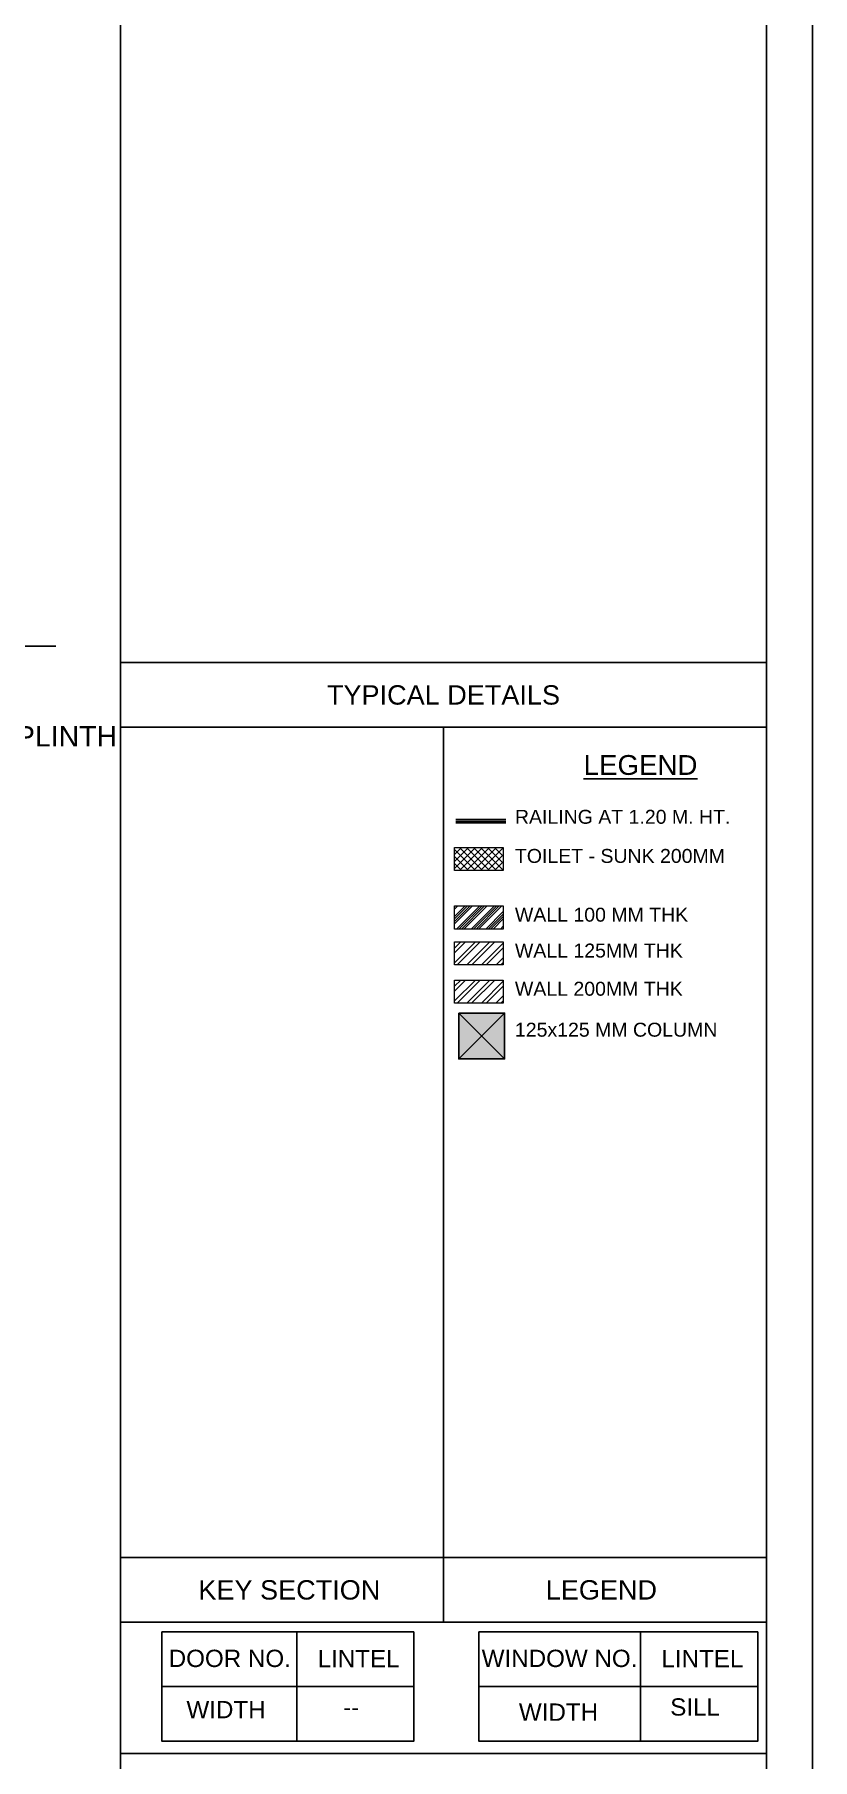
# Model space of a CAD drawing. Header units: metres. Extents: x 494 to 1845, y -666 to 1061.
# Drawn here: x 1650.89 to 1658.52, y 200.2 to 217.14 of the extents above; entities that cross this region are included whole.
import ezdxf
from ezdxf.enums import TextEntityAlignment as Align

# ---------------------------------------------------------------- set-up
doc = ezdxf.new("R2010")
doc.units = ezdxf.units.M
doc.header["$MEASUREMENT"] = 0
for name, color, linetype, lineweight in [('01 WALL', 7, 'Continuous', 25), ('_B', 253, 'Continuous', 5), ('A-Wall Hatch', 8, 'Continuous', 9), ('VDA-DW TAGS', 4, 'Continuous', 9), ('VDA-HATCH', 8, 'Continuous', 9), ('VDA-RAILING', 25, 'Continuous', 5)]:
    doc.layers.add(name, color=color, linetype=linetype, lineweight=lineweight)
doc.layers.add('SHEET', color=7, linetype='Continuous')
doc.layers.add('TEXT', color=7, linetype='Continuous')
doc.styles.add('arial', font='arial.ttf', dxfattribs={"height": 0.3})
doc.styles.add('NAME PLATE', font='arial.ttf')
doc.styles.add('RS', font='GOTHIC.TTF')
doc.styles.get("Standard").update_dxf_attribs({"font": 'arial.ttf'})
doc.dimstyles.new('SMALL', dxfattribs={"dimtxt": 0.16, "dimasz": 0.05, "dimexe": 0, "dimexo": 0, "dimgap": 0.05, "dimtad": 0, "dimdec": 1, "dimzin": 0, "dimdsep": 46, "dimtxsty": 'RS', "dimblk": 'ARCHTICK', "dimcen": 2.5, "dimclrd": 256, "dimclre": 256, "dimclrt": 5, "dimadec": 0, "dimazin": 0, "dimtfac": 1, "dimtofl": 0, "dimtmove": 0, "dimatfit": 3, "dimldrblk": 'ARCHTICK', "dimfxl": 0, "dimtolj": 1, "dimtzin": 0, "dimarcsym": 0})

# ---------------------------------------------------------------- blocks, each defined once
blk = doc.blocks.new('DO TAG')
at = {"layer": 'VDA-DW TAGS', "lineweight": -3}
for p, q in [((9684.064, 3369.861), (9684.064, 3369.128)), ((9684.849, 3369.494), (9683.16, 3369.494))]:
    blk.add_line(p, q, dxfattribs=at)
blk.add_lwpolyline([(9683.16, 3369.861), (9684.849, 3369.861), (9684.849, 3369.128), (9683.16, 3369.128)], close=True, dxfattribs=at)
at = {"layer": 'VDA-DW TAGS', "char_height": 0.116, "width": 1.15187, "attachment_point": 8, "style": 'arial'}
for s, insert in [('DOOR NO.', (9683.615, 3369.624)), ('LINTEL', (9684.479, 3369.624)), ('WIDTH', (9683.59, 3369.282)), ('--', (9684.429, 3369.298))]:
    blk.add_mtext(s, dxfattribs=dict(at, insert=insert))
blk = doc.blocks.new('WIN TAG')
at = {"layer": 'VDA-DW TAGS', "lineweight": -3}
for p, q in [((9686.372, 3369.861), (9686.372, 3369.128)), ((9687.158, 3369.494), (9685.288, 3369.494))]:
    blk.add_line(p, q, dxfattribs=at)
blk.add_lwpolyline([(9685.288, 3369.861), (9687.158, 3369.861), (9687.158, 3369.128), (9685.288, 3369.128)], close=True, dxfattribs=at)
at = {"layer": 'VDA-DW TAGS', "char_height": 0.116, "width": 1.15187, "attachment_point": 8, "style": 'arial'}
for s, insert in [('WINDOW NO.', (9685.829, 3369.624)), ('LINTEL', (9686.787, 3369.624)), ('WIDTH', (9685.822, 3369.265)), ('SILL', (9686.738, 3369.298))]:
    blk.add_mtext(s, dxfattribs=dict(at, insert=insert))
blk = doc.blocks.new('sadfsdf')
h = blk.add_hatch(color=5)
h.dxf.hatch_style = 1
h.paths.add_polyline_path([(91.47, 24.512), (91.919, 24.512), (91.919, 24.063), (91.47, 24.063)])
at = {"layer": 'A-Wall Hatch', "linetype": 'Continuous', "lineweight": 5}
h = blk.add_hatch(dxfattribs=at)
h.set_pattern_fill('ANSI32', color=256, scale=0.270354)
h.set_pattern_definition([(45, (94.73515, 24.45965), (-0.0716885, 0.0716885), []), (45, (94.78294, 24.45965), (-0.0716885, 0.0716885), [])])
h.paths.add_polyline_path([(91.428, 25.212), (91.428, 24.985), (91.907, 24.985), (91.907, 25.212)])
h = blk.add_hatch(dxfattribs=at)
h.set_pattern_fill('ANSI32', color=256, scale=0.270354)
h.set_pattern_definition([(45, (94.73515, 24.08453), (-0.0716885, 0.0716885), []), (45, (94.78294, 24.08453), (-0.0716885, 0.0716885), [])])
h.paths.add_polyline_path([(91.428, 24.837), (91.428, 24.609), (91.907, 24.609), (91.907, 24.837)])
at = {"layer": 'VDA-HATCH'}
h = blk.add_hatch(dxfattribs=at)
h.set_pattern_fill('ANSI37', color=43, scale=0.38931, angle=90)
h.set_pattern_definition([(135, (-16003.123297, 2459.97035), (-0.03441048844, -0.03441048844), []), (225, (-16003.123297, 2459.97035), (0.03441048844, -0.03441048844), [])])
h.paths.add_polyline_path([(91.428, 26.138), (91.428, 25.911), (91.907, 25.911), (91.907, 26.138)])
at = {"layer": 'VDA-HATCH', "lineweight": 0}
h = blk.add_hatch(dxfattribs=at)
h.set_pattern_fill('ANSI34', color=256, scale=0.135177, angle=360)
h.set_pattern_definition([(45, (94.73515, 24.0523), (-0.0716885, 0.0716885), []), (45, (94.75904, 24.0523), (-0.0716885, 0.0716885), []), (45, (94.78294, 24.0523), (-0.0716885, 0.0716885), []), (45, (94.80684, 24.0523), (-0.0716885, 0.0716885), [])])
h.paths.add_polyline_path([(91.428, 25.565), (91.428, 25.337), (91.907, 25.337), (91.907, 25.565)])
for p, q in [((91.47, 24.063), (91.919, 24.512)), ((91.919, 24.063), (91.47, 24.512))]:
    blk.add_line(p, q)
at = {"color": 5}
blk.add_lwpolyline([(91.47, 24.512), (91.919, 24.512), (91.919, 24.063), (91.47, 24.063)], close=True, dxfattribs=at)
at = {"layer": '01 WALL', "linetype": 'Continuous', "lineweight": 5}
for points in [[(91.428, 25.565), (91.907, 25.565), (91.907, 25.337), (91.428, 25.337)], [(91.428, 25.212), (91.907, 25.212), (91.907, 24.985), (91.428, 24.985)], [(91.428, 24.837), (91.907, 24.837), (91.907, 24.609), (91.428, 24.609)]]:
    blk.add_lwpolyline(points, close=True, dxfattribs=at)
at = {"layer": '_B', "color": 7, "linetype": 'Continuous', "lineweight": 5}
blk.add_lwpolyline([(91.428, 26.138), (91.907, 26.138), (91.907, 25.911), (91.428, 25.911)], close=True, dxfattribs=at)
at = {"layer": 'SHEET'}
for p, q in [((88.152, 52.411), (88.152, 0.453)), ((88.152, 27.953), (94.488, 27.953)), ((88.152, 27.319), (94.488, 27.319)), ((91.32, 27.319), (91.32, 18.533)), ((88.152, 19.167), (94.488, 19.167)), ((88.152, 18.533), (94.488, 18.533)), ((88.152, 17.244), (94.488, 17.244))]:
    blk.add_line(p, q, dxfattribs=at)
for points in [[(94.941, 52.864), (94.941, 0), (0, 0), (0, 52.864)], [(94.488, 52.411), (94.488, 0.453), (0.453, 0.453), (0.453, 52.411)]]:
    blk.add_lwpolyline(points, close=True, dxfattribs=at)
at = {"layer": 'VDA-RAILING'}
for p, q in [((91.441, 26.415), (91.933, 26.415, -0.905)), ((91.441, 26.401), (91.933, 26.401, -0.905)), ((91.441, 26.395), (91.933, 26.395, -0.905)), ((91.441, 26.381), (91.933, 26.381, -0.905))]:
    blk.add_line(p, q, dxfattribs=at)
at = {"layer": 'VDA-DW TAGS', "xscale": 1.463261294742515, "yscale": 1.463261294742515, "zscale": 1.463261294742515}
for name, p in [('DO TAG', (-14080.436, -4912.55)), ('WIN TAG', (-14080.44, -4912.55))]:
    blk.add_blockref(name, p, dxfattribs=at)
at = {"layer": 'SHEET', "style": 'NAME PLATE'}
for s, p in [('TYPICAL DETAILS', (91.32, 27.636)), ('KEY SECTION                      LEGEND', (91.165, 18.85))]:
    blk.add_text(s, height=0.19009, dxfattribs=at).set_placement(p, align=Align.MIDDLE_CENTER)
for s, height, p in [('%%ULEGEND', 0.1944, (92.695, 26.851)), ('RAILING AT 1.20 M. HT.', 0.13687, (92.021, 26.371)), ('TOILET - SUNK 200MM', 0.13687, (92.021, 25.987)), ('WALL 100 MM THK ', 0.13687, (92.021, 25.41)), ('WALL 125MM THK ', 0.13687, (92.021, 25.058)), ('WALL 200MM THK ', 0.13687, (92.021, 24.683)), ('125x125 MM COLUMN', 0.13687, (92.021, 24.281))]:
    blk.add_text(s, height=height, dxfattribs=at).set_placement(p)
blk = doc.blocks.new('_ArchTick')
at = {"color": 0, "linetype": 'ByBlock', "const_width": 0.15}
blk.add_lwpolyline([(-0.5, -0.5), (0.5, 0.5)], dxfattribs=at)

msp = doc.modelspace()

# ---------------------------------------------------------------- block references
msp.add_blockref('sadfsdf', (1563.5791, 183.0184))

# ---------------------------------------------------------------- texts
at = {"layer": 'TEXT', "extrusion": (-0.000127556, -1.52776e-05, 1), "insert": (1649.5837, 210.3484), "char_height": 0.2, "width": 4.931579, "attachment_point": 2, "text_direction": (1, 0, 0.000128)}
msp.add_mtext('CEILING  @ 3.9M FROM PLINTH (UNFINISHED )', dxfattribs=at)

# ---------------------------------------------------------------- leaders
at = {"layer": 'TEXT', "color": 4}
msp.add_leader([(1646.1676, 211.1323), (1651.0938, 211.1323)], dimstyle='SMALL', override={"dimasz": 0.4, "dimfxl": 0.3}, dxfattribs=at)

doc.saveas('drawing.dxf')
